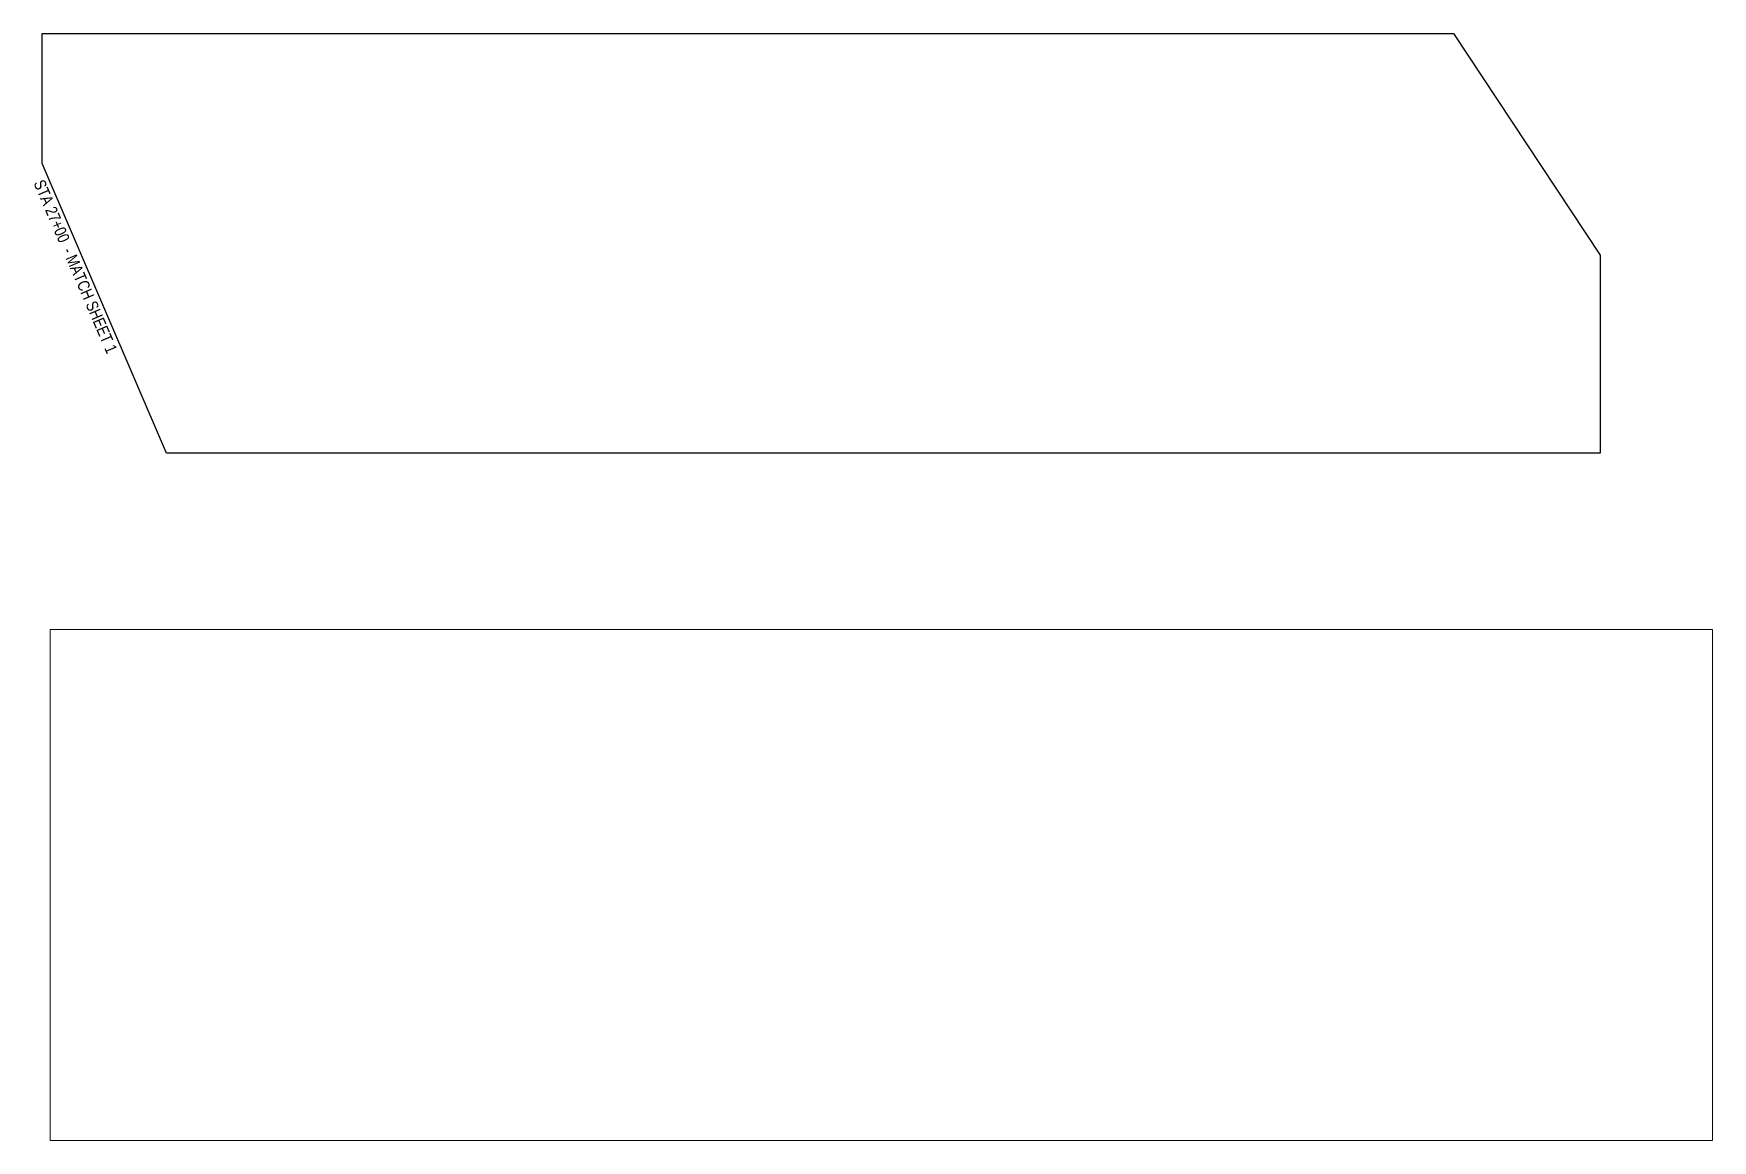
# Paper-space layout '2' of a CAD drawing. Header units: feet. Extents: x 2.3 to 30.9, y 3.5 to 22.3.
# The model-space entities are those that its viewports show. They can reach past a viewport. Long polylines and large blocks are cut down to what shows.
import ezdxf

# ---------------------------------------------------------------- set-up
doc = ezdxf.new("R2010")
doc.units = ezdxf.units.FT
doc.header["$MEASUREMENT"] = 0
doc.layers.add('C-MATCHLINE', color=251, linetype='Continuous')
doc.layers.add('C-SHEET', color=7, linetype='Continuous')
doc.layers.add('VP', color=7, linetype='Continuous', plot=False)
doc.styles.add('THIN', font='arial.ttf', dxfattribs={"width": 0.8, "height": 1.2})

msp = doc.modelspace()

# ---------------------------------------------------------------- linework, layer by layer
at = {"layer": 'C-MATCHLINE'}
msp.add_line((588217.5, 1030485.5), (588256.5, 1030588.3), dxfattribs=at)

psp = doc.layouts.new('2')

# ---------------------------------------------------------------- linework, layer by layer
at = {"layer": 'VP'}
for p, q in [((26.474, 22.341), (28.963, 18.574)), ((28.963, 18.574), (28.963, 15.211))]:
    psp.add_line(p, q, dxfattribs=at)
psp.add_lwpolyline([(2.495, 22.341), (26.474, 22.341), (28.963, 18.574), (28.963, 15.211), (4.607, 15.211), (2.495, 20.135)], close=True, dxfattribs=at)

# ---------------------------------------------------------------- texts
at = {"layer": 'C-SHEET', "insert": (2.527, 19.881), "char_height": 0.2, "attachment_point": 1, "rotation": 293.2233, "style": 'THIN'}
psp.add_mtext('STA 27+00  - MATCH SHEET 1', dxfattribs=at)

# ---------------------------------------------------------------- viewports
at = {"layer": 'VP', "view_target_point": (588614.432, 1029958.776), "view_twist_angle": 43.993593}
vp = psp.add_viewport(center=(15.729, 18.776), size=(26.468, 7.12985), view_center_point=(-165.396, 149.968), view_height=285.19391, dxfattribs=at)
vp.dxf.flags = 0x10000  # cut along an outline
vp.dxf.clipping_boundary_handle = psp.add_lwpolyline([(2.495, 22.341), (26.474, 22.341), (28.963, 18.574), (28.963, 15.211), (4.607, 15.211), (2.495, 20.135)], format="xyb", close=True, dxfattribs={"invisible": 1}).dxf.handle
at = {"layer": 'VP', "view_target_point": (497971.002, 965673.045)}
psp.add_viewport(center=(16.75, 7.877), size=(28.246, 8.68045), view_center_point=(93076.85, 63160.218), view_height=347.218, status=3, dxfattribs=at)

doc.saveas('drawing.dxf')
